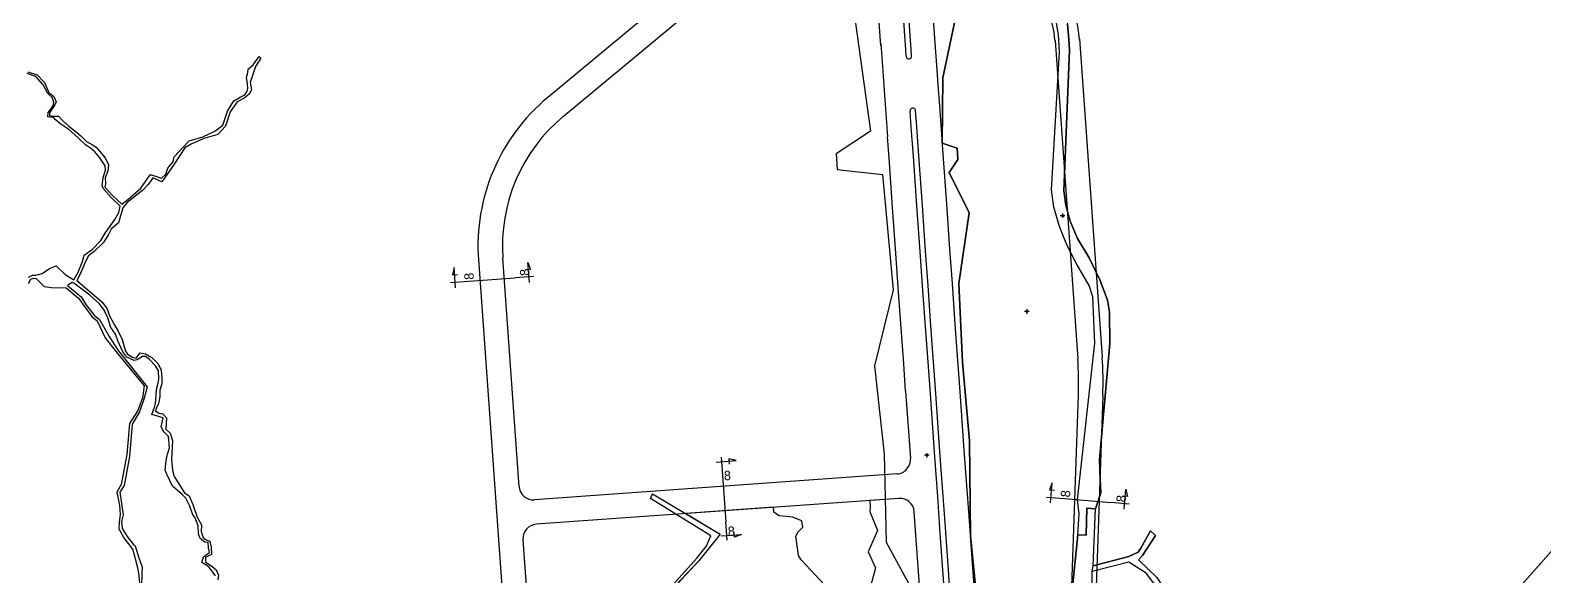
# Model space of a CAD drawing. Extents: x 548357 to 553331, y 1835329 to 1842351.
# Drawn here: x 550972 to 551808, y 1839657 to 1839958 of the extents above; entities that cross this region are included whole.
import ezdxf

# ---------------------------------------------------------------- set-up
doc = ezdxf.new("R2010")
doc.units = 0
for name, color, linetype in [('Level 1', 7, 'Continuous'), ('Level 10', 7, 'Continuous'), ('Level 11', 7, 'Continuous'), ('Level 2', 7, 'Continuous'), ('Level 30', 7, 'Continuous'), ('Level 31', 7, 'Continuous')]:
    doc.layers.add(name, color=color, linetype=linetype)

msp = doc.modelspace()

# ---------------------------------------------------------------- linework, layer by layer
at = {"layer": 'Level 1'}
for points in [[(551206.41, 1839826.77), (551205.48, 1839822.71), (551208.31, 1839822.91)], [(551207.2, 1839815.66), (551206.41, 1839826.77)], [(551250.26, 1839821.78), (551240.17, 1839821.06)], [(551247.16, 1839829.68), (551248.66, 1839825.8), (551245.83, 1839825.6)], [(551247.96, 1839818.57), (551247.16, 1839829.68)], [(551204.46, 1839818.51), (551214.56, 1839819.23)], [(551214.56, 1839819.23), (551240.17, 1839821.06)], [(551353.93, 1839722.14), (551354.65, 1839712.04)], [(551362.19, 1839720.19), (551358.13, 1839721.12), (551358.34, 1839718.29)], [(551351.08, 1839719.4), (551362.19, 1839720.19)], [(551354.65, 1839712.04), (551356.48, 1839686.43)], [(551536.83, 1839707.93), (551535.28, 1839704.07), (551538.1, 1839703.82)], [(551535.87, 1839696.83), (551536.83, 1839707.93)], [(551577.54, 1839704.39), (551578.4, 1839700.32), (551575.58, 1839700.56)], [(551576.57, 1839693.29), (551577.54, 1839704.39)], [(551533.61, 1839700.08), (551543.69, 1839699.2)], [(551543.69, 1839699.2), (551569.27, 1839696.98)], [(551579.36, 1839696.1), (551569.27, 1839696.98)], [(551353.99, 1839678.64), (551365.1, 1839679.43)], [(551357.2, 1839676.33), (551356.48, 1839686.43)], [(551365.1, 1839679.43), (551361.22, 1839677.94), (551361.02, 1839680.77)]]:
    msp.add_lwpolyline(points, dxfattribs=at)
at = {"layer": 'Level 10'}
for p, q in [((551559.44, 1839662.09), (551560.66, 1839693.61)), ((551558.96, 1839658.89), (551559.44, 1839662.09))]:
    msp.add_line(p, q, dxfattribs=at)
for points in [[(551416.64, 1840074.89), (551424.17, 1840026.23), (551434.21, 1839998.79), (551424.62, 1839987.08), (551436.5, 1839902.05), (551417.51, 1839889.51), (551418.07, 1839881.03), (551443.01, 1839878.23), (551448.98, 1839814.54), (551438.57, 1839772.51), (551443.94, 1839723.78), (551445.03, 1839675.24), (551460.86, 1839645.99), (551461.53, 1839640.22)], [(551479.19, 1840031.88), (551491.72, 1840022.65), (551504.83, 1840012.79), (551525.28, 1839998.11), (551531.52, 1839992.14), (551535.84, 1839987.35), (551539.01, 1839981.64), (551542.04, 1839974.55), (551545.3, 1839961.14), (551546.05, 1839952.96), (551546.34, 1839946.93), (551543.19, 1839869.23), (551544.43, 1839861.3), (551546.75, 1839852.39), (551550.77, 1839842.78), (551557.21, 1839832.1), (551563.29, 1839819.68), (551567.32, 1839808.84), (551568.48, 1839802.21), (551568.74, 1839784.91), (551562.88, 1839720.86), (551563.27, 1839710.01), (551563.76, 1839702.35), (551560.66, 1839693.61)], [(551479.81, 1840023.44), (551480.74, 1840010.77), (551477.22, 1839978.92), (551483.27, 1839963.7), (551476.42, 1839931.55), (551476.11, 1839895.58), (551484.22, 1839892.81), (551484.63, 1839886.48), (551479.83, 1839879.33), (551490.86, 1839857.05), (551485.3, 1839817.97), (551487.21, 1839774.56), (551491.07, 1839731.13), (551491.72, 1839678.58), (551497.14, 1839623.41)], [(551551.03, 1839679.17), (551551.78, 1839690.78), (551550.76, 1839698.68), (551560.45, 1839784.99), (551559.28, 1839810.57), (551557.22, 1839816.96), (551550.03, 1839829.23), (551544.88, 1839839.29), (551540.9, 1839849.44), (551537.7, 1839860.21), (551536.48, 1839869.75), (551540.82, 1839945.93), (551540.38, 1839955.25), (551538.81, 1839963.99), (551536.79, 1839970.12), (551532.43, 1839978.75), (551527.81, 1839986.2), (551521.78, 1839991.93), (551515.92, 1839996.51), (551479.81, 1840023.44)], [(551594.64, 1839655.66), (551584.56, 1839665.36), (551586.63, 1839667.74), (551593.88, 1839678.86), (551591.03, 1839681.43), (551585.78, 1839671.88), (551584.25, 1839669.57), (551579.17, 1839667.27), (551559.44, 1839662.09), (551560.66, 1839693.61), (551563.76, 1839702.35), (551563.27, 1839710.01), (551562.88, 1839720.86), (551568.74, 1839784.91), (551568.48, 1839802.21), (551567.32, 1839808.84), (551563.29, 1839819.68), (551557.21, 1839832.1), (551550.77, 1839842.78), (551546.75, 1839852.39), (551544.43, 1839861.3), (551543.19, 1839869.23), (551546.34, 1839946.93), (551546.05, 1839952.96), (551545.3, 1839961.14)], [(551324.07, 1839648.01), (551340.43, 1839666.41), (551345.61, 1839672.71), (551348.13, 1839678.73), (551314.82, 1839699.19), (551315.99, 1839701.89), (551353.29, 1839679.65), (551341.58, 1839664.79), (551329.26, 1839651.81)], [(551551.03, 1839679.17), (551555.56, 1839678.99), (551555.99, 1839693.97), (551560.66, 1839693.61)], [(551559.44, 1839662.09), (551579.17, 1839667.27), (551584.25, 1839669.57), (551585.78, 1839671.88), (551591.03, 1839681.43), (551593.88, 1839678.86), (551586.63, 1839667.74), (551584.56, 1839665.36), (551594.64, 1839655.66), (551602.13, 1839644), (551618.63, 1839619.43), (551619.09, 1839619.69), (551623.31, 1839608.05), (551634.43, 1839607.03), (551637.54, 1839606.83), (551646.06, 1839603.96), (551643.54, 1839598.36), (551631.99, 1839602.72), (551606.38, 1839603.99), (551601.81, 1839604.62), (551592.11, 1839606.48), (551558.17, 1839610.63)], [(551545.61, 1839581.62), (551548.03, 1839597.77), (551548.78, 1839604.47), (551548.95, 1839611.41), (551547.53, 1839645.03), (551551.03, 1839679.17)], [(551558.25, 1839614.11), (551595.82, 1839609.35), (551609.39, 1839608.11), (551620.82, 1839607.94), (551620.92, 1839610.43), (551619.58, 1839614.81), (551617.16, 1839618.46), (551607.09, 1839633.9), (551599.31, 1839644.22), (551588.7, 1839657.95), (551579.17, 1839664.2), (551558.96, 1839658.89)], [(551558.25, 1839614.11), (551558.22, 1839635.11), (551558.83, 1839652.04), (551558.96, 1839658.89)]]:
    msp.add_lwpolyline(points, dxfattribs=at)
at = {"layer": 'Level 11'}
for p, q in [((551541.91, 1839855.44), (551541.29, 1839855.44)), ((551542.54, 1839856.07), (551541.91, 1839855.44)), ((551541.91, 1839855.44), (551542.54, 1839854.81)), ((551542.54, 1839856.69), (551542.54, 1839856.07)), ((551543.17, 1839855.44), (551542.54, 1839856.07)), ((551542.54, 1839854.81), (551543.17, 1839855.44)), ((551543.79, 1839855.44), (551543.17, 1839855.44)), ((551542.54, 1839854.81), (551542.54, 1839854.19)), ((551522.19, 1839802.53), (551521.56, 1839802.53)), ((551522.81, 1839803.15), (551522.19, 1839802.53)), ((551522.19, 1839802.53), (551522.81, 1839801.91)), ((551522.81, 1839803.78), (551522.81, 1839803.15)), ((551523.44, 1839802.53), (551522.81, 1839803.15)), ((551522.81, 1839801.91), (551523.44, 1839802.53)), ((551522.81, 1839801.91), (551522.81, 1839801.28)), ((551524.06, 1839802.53), (551523.44, 1839802.53)), ((551466.94, 1839723.13), (551466.31, 1839723.13)), ((551467.56, 1839723.75), (551466.94, 1839723.13)), ((551466.94, 1839723.13), (551467.56, 1839722.51)), ((551467.56, 1839724.38), (551467.56, 1839723.75)), ((551468.19, 1839723.13), (551467.56, 1839723.75)), ((551467.56, 1839722.51), (551468.19, 1839723.13)), ((551467.56, 1839722.51), (551467.56, 1839721.88)), ((551468.81, 1839723.13), (551468.19, 1839723.13))]:
    msp.add_line(p, q, dxfattribs=at)
for centre in [(551542.54, 1839855.44), (551522.81, 1839802.53), (551467.56, 1839723.13)]:
    msp.add_circle(centre, 0.15, dxfattribs=at)
at = {"layer": 'Level 2'}
for p, q in [((551479.83, 1839879.33), (551484.63, 1839886.48)), ((551490.86, 1839857.05), (551479.83, 1839879.33)), ((551485.3, 1839817.97), (551490.86, 1839857.05)), ((551487.21, 1839774.56), (551485.3, 1839817.97))]:
    msp.add_line(p, q, dxfattribs=at)
for points in [[(551424.62, 1839987.08), (551436.5, 1839902.05), (551417.51, 1839889.51), (551418.07, 1839881.03), (551443.01, 1839878.23), (551448.98, 1839814.54), (551438.57, 1839772.51), (551443.94, 1839723.78), (551445.03, 1839675.24), (551460.86, 1839645.99), (551461.53, 1839640.22), (551461.83, 1839637.64), (551466.21, 1839599.93), (551466.5, 1839597.46), (551467.13, 1839592.05), (551468.92, 1839559.4), (551465.88, 1839539.69), (551465.77, 1839538.97)], [(551484.63, 1839886.48), (551484.22, 1839892.81), (551476.11, 1839895.58), (551476.42, 1839931.55), (551483.27, 1839963.7), (551477.22, 1839978.92)], [(551497.14, 1839623.41), (551491.72, 1839678.58), (551491.07, 1839731.13), (551487.21, 1839774.56)], [(551558.83, 1839652.04), (551558.96, 1839658.89), (551559.44, 1839662.09), (551560.66, 1839693.61), (551555.99, 1839693.97), (551555.56, 1839678.99), (551551.03, 1839679.17), (551547.53, 1839645.03)]]:
    msp.add_lwpolyline(points, dxfattribs=at)
at = {"layer": 'Level 30'}
for points in [[(551402, 1840040.17), (551258.11, 1839920.73)], [(551266.74, 1839910.34), (551410.62, 1840029.78)], [(551442.22, 1839949.3), (551440.35, 1839975.51)], [(551455.92, 1839946.95), (551454.42, 1839968.03)], [(551458.92, 1839947.16), (551457.41, 1839968.25)], [(551472.38, 1839948.12), (551470.87, 1839969.21)], [(551442.14, 1839950.47), (551445.82, 1839898.96)], [(551456.17, 1839943.44), (551455.92, 1839946.95)], [(551459.17, 1839943.66), (551458.92, 1839947.16)], [(551473.06, 1839938.65), (551472.38, 1839948.12)], [(551538.37, 1839952.21), (551550.94, 1839776.36)], [(551551.83, 1839953.17), (551564.4, 1839777.32)], [(551473.84, 1839927.77), (551473.06, 1839938.65)], [(551474.69, 1839915.87), (551473.84, 1839927.77)], [(551461.96, 1839904.57), (551461.33, 1839913.45)], [(551475.43, 1839905.53), (551474.69, 1839915.87)], [(551458.97, 1839904.35), (551458.33, 1839913.23)], [(551476.57, 1839889.47), (551475.43, 1839905.53)], [(551446.65, 1839887.33), (551445.82, 1839898.96)], [(551460.12, 1839888.3), (551458.97, 1839904.35)], [(551463.11, 1839888.51), (551461.96, 1839904.57)], [(551465.07, 1839861.12), (551463.11, 1839888.51)], [(551478.53, 1839862.08), (551476.57, 1839889.47)], [(551448.61, 1839859.94), (551446.65, 1839887.33)], [(551462.07, 1839860.91), (551460.12, 1839888.3)], [(551450.41, 1839834.77), (551448.61, 1839859.94)], [(551463.87, 1839835.73), (551462.07, 1839860.91)], [(551466.86, 1839835.94), (551465.07, 1839861.12)], [(551480.33, 1839836.9), (551478.53, 1839862.08)], [(551219.82, 1839830.98), (551245.77, 1839467.88)], [(551242.29, 1839705.93), (551233.29, 1839831.94)], [(551451.76, 1839815.81), (551450.41, 1839834.77)], [(551465.23, 1839816.77), (551463.87, 1839835.73)], [(551468.22, 1839816.98), (551466.86, 1839835.94)], [(551481.68, 1839817.94), (551480.33, 1839836.9)], [(551453.36, 1839793.36), (551451.76, 1839815.81)], [(551466.83, 1839794.32), (551465.23, 1839816.77)], [(551469.82, 1839794.54), (551468.22, 1839816.98)], [(551483.29, 1839795.5), (551481.68, 1839817.94)], [(551454.78, 1839773.61), (551453.36, 1839793.36)], [(551468.24, 1839774.58), (551466.83, 1839794.32)], [(551471.23, 1839774.79), (551469.82, 1839794.54)], [(551484.7, 1839775.75), (551483.29, 1839795.5)], [(551455.85, 1839758.62), (551454.78, 1839773.61)], [(551469.31, 1839759.58), (551468.24, 1839774.58)], [(551472.3, 1839759.8), (551471.23, 1839774.79)], [(551485.77, 1839760.76), (551484.7, 1839775.75)], [(551455.85, 1839758.62), (551458.51, 1839721.38)], [(551470.44, 1839743.81), (551469.31, 1839759.58)], [(551473.43, 1839744.03), (551472.3, 1839759.8)], [(551486.9, 1839744.99), (551485.77, 1839760.76)], [(551545.98, 1839603.26), (551551.3, 1839756.58)], [(551564.79, 1839756.12), (551559.47, 1839603)], [(551471.62, 1839727.36), (551470.44, 1839743.81)], [(551474.61, 1839727.57), (551473.43, 1839744.03)], [(551488.07, 1839728.53), (551486.9, 1839744.99)], [(551472.67, 1839712.54), (551471.62, 1839727.36)], [(551475.67, 1839712.76), (551474.61, 1839727.57)], [(551489.13, 1839713.72), (551488.07, 1839728.53)], [(551451.1, 1839712.83), (551250.84, 1839698.52)], [(551474.04, 1839714.47), (551474.04, 1839714.47)], [(551476.53, 1839700.64), (551475.67, 1839712.76)], [(551490, 1839701.6), (551489.13, 1839713.72)], [(551855.98, 1839719.06), (551758.87, 1839609.37)], [(551854.88, 1839717.82), (551758.87, 1839609.37)], [(551473.54, 1839700.42), (551472.67, 1839712.54)], [(551452.06, 1839699.36), (551251.81, 1839685.05)], [(551452.06, 1839699.36), (551436.03, 1839698.22), (551436.2, 1839694.72), (551435.97, 1839692.15), (551440.33, 1839681.56), (551435.19, 1839669.85), (551439.17, 1839660.96), (551434.42, 1839643.06)], [(551474.59, 1839685.7), (551473.54, 1839700.42)], [(551475, 1839701), (551475, 1839701)], [(551477.59, 1839685.92), (551476.53, 1839700.64)], [(551491.05, 1839686.88), (551490, 1839701.6)], [(551410.81, 1839651.73), (551398.07, 1839665.37), (551396.69, 1839667.84), (551395.21, 1839678.42), (551396.4, 1839680.92), (551399.13, 1839683.51), (551398.47, 1839686.94), (551393.26, 1839689.05), (551386, 1839689.78), (551382.99, 1839691.75), (551382.77, 1839694.41), (551334.34, 1839690.95), (551353.29, 1839679.65), (551341.58, 1839664.79), (551325.17, 1839647.25)], [(551461.71, 1839676.62), (551460.61, 1839691.95)], [(551464.87, 1839632.34), (551463.87, 1839646.32), (551462.98, 1839658.88), (551461.71, 1839676.62), (551460.61, 1839691.95)], [(551475.17, 1839677.58), (551474.59, 1839685.7)], [(551478.17, 1839677.8), (551477.59, 1839685.92)], [(551491.63, 1839678.76), (551491.05, 1839686.88)], [(551244.4, 1839676.5), (551257.71, 1839490.14)], [(551462.98, 1839658.88), (551461.71, 1839676.62)], [(551476.44, 1839659.84), (551475.17, 1839677.58)], [(551479.43, 1839660.05), (551478.17, 1839677.8)], [(551492.9, 1839661.01), (551491.63, 1839678.76)], [(551463.87, 1839646.32), (551462.98, 1839658.88)], [(551477.34, 1839647.28), (551476.44, 1839659.84)], [(551480.33, 1839647.49), (551479.43, 1839660.05)], [(551493.8, 1839648.45), (551492.9, 1839661.01)]]:
    msp.add_lwpolyline(points, dxfattribs=at)
for centre, radius, start, end in [((551485.29, 1839947.94), 66.75, 4.0884, 46.85198), ((551485.29, 1839947.94), 53.25, 4.0884, 46.85198), ((551457.67, 1839943.55), 1.5, 184.0877, 4.0877), ((551326.3, 1839838.59), 106.75, 129.69776, 184.08767), ((551459.83, 1839913.34), 1.5, 4.0877, 184.0877), ((551326.3, 1839838.59), 93.25, 129.69776, 184.08767), ((551364.91, 1839763.06), 186.5, 358.01061, 4.0884), ((551364.91, 1839763.06), 200, 358.01061, 4.0884), ((551450.53, 1839720.81), 8, 274.08767, 4.09341), ((551250.27, 1839706.5), 8, 184.08767, 274.08767), ((551452.63, 1839691.38), 8, 4.0877, 94.08767), ((551452.63, 1839691.38), 8, 4.0877, 94.08767), ((551252.38, 1839677.07), 8, 94.08767, 184.08767)]:
    msp.add_arc(centre, radius, start, end, dxfattribs=at)
at = {"layer": 'Level 31'}
for points in [[(551039.19, 1839877.92), (551044.82, 1839876.13), (551047.05, 1839878.43), (551048.28, 1839881.75), (551051.14, 1839885.1), (551051.64, 1839887.94), (551056.58, 1839893.02), (551059.96, 1839896.81), (551067.5, 1839899.07), (551074.23, 1839902.07), (551078.55, 1839905.43), (551081.2, 1839913.2), (551084.77, 1839918.82), (551088.24, 1839920.88), (551090.83, 1839922.2), (551092.06, 1839924.2), (551092.48, 1839925.62), (551092.26, 1839928.27), (551091.63, 1839931.81), (551092.34, 1839934.56), (551092.6, 1839936.28), (551095.46, 1839938.82), (551098.6, 1839943.41), (551099.59, 1839942.41), (551096.73, 1839937.76), (551093.67, 1839929), (551094.37, 1839925.01), (551093.21, 1839922.52), (551090.47, 1839920.25), (551086.59, 1839918.33), (551082.71, 1839912.81), (551080.18, 1839904.9), (551075.94, 1839900.34), (551068.16, 1839898.05), (551061.2, 1839894.98), (551057.66, 1839892.93), (551051.67, 1839883.82), (551047.49, 1839877.87), (551044.94, 1839874.07), (551040, 1839876.42), (551037.47, 1839872.78), (551034.45, 1839869.59), (551025.74, 1839862.8), (551023.35, 1839859.75), (551020.89, 1839851.49), (551016.98, 1839848.06), (551015.41, 1839844.97), (551012.67, 1839840.55), (551007.46, 1839835.61), (551004.36, 1839833.36), (551002.58, 1839829.75), (550999.91, 1839823.55), (550997.95, 1839819.7), (551006.46, 1839812.55), (551008.98, 1839810.19), (551011.68, 1839807.91), (551014.46, 1839804.31), (551016.25, 1839799.74), (551018.89, 1839794.86), (551020.92, 1839791.33), (551022.92, 1839787.14), (551024.83, 1839780.69), (551026.03, 1839778.9), (551028.8, 1839777.33), (551030.68, 1839776.74), (551032.93, 1839779.69), (551035.96, 1839779.22), (551039.42, 1839777.16), (551042.89, 1839773.59), (551044.57, 1839770.2), (551044.9, 1839765.13), (551044.84, 1839762.56), (551043.78, 1839759.02), (551043.74, 1839755.6), (551043.11, 1839751.8), (551042.06, 1839749.4), (551041.5, 1839747.66), (551043.24, 1839746.44), (551045.46, 1839746.01), (551047.5, 1839743.87), (551047.16, 1839737.58), (551049.61, 1839735.33), (551050.74, 1839731.05), (551050.33, 1839721.04), (551050.86, 1839714.96), (551051.7, 1839711.37), (551057.48, 1839702.45), (551060.1, 1839700.75), (551062.04, 1839695.98), (551064.45, 1839688.88), (551066.78, 1839684.79), (551066.7, 1839681.05), (551067.71, 1839677.79), (551069.44, 1839676.49), (551071.35, 1839675.76), (551072.26, 1839672.12), (551072.33, 1839668.3), (551068.95, 1839666.61), (551069.01, 1839664.13), (551071.73, 1839662.47), (551074.85, 1839659.96)], [(551002.9, 1839894.34), (550998.72, 1839898.36), (550993.46, 1839902.99), (550989.07, 1839906), (550985.98, 1839908.47), (550984.98, 1839909.65), (550982.96, 1839909.86), (550981.88, 1839910), (550982.19, 1839912.51), (550983.52, 1839914.26), (550984.98, 1839916.86), (550985.24, 1839918.13), (550984.38, 1839920.62), (550981.87, 1839922.83), (550979.33, 1839927.7), (550975.28, 1839932.26), (550970.43, 1839933.95)], [(550970.94, 1839934.96), (550976.05, 1839933.29), (550980.06, 1839928.93), (550982.47, 1839923.41), (550985.27, 1839921.25), (550986.53, 1839918.37), (550985.89, 1839916.59), (550982.77, 1839912.17), (550982.89, 1839910.72), (550984.61, 1839910.48), (550987.74, 1839910.34), (550990.28, 1839907.76), (550993.55, 1839904.91), (550997.77, 1839901.55), (551000.24, 1839899.48), (551003.34, 1839896.37), (551006.67, 1839894.62), (551008.66, 1839893.27), (551013.58, 1839887.34), (551015.53, 1839883.48), (551015.07, 1839880.18), (551013.52, 1839876.41), (551013.85, 1839873), (551013.36, 1839871.13), (551017.82, 1839866.42), (551022.79, 1839861.76), (551026.09, 1839864.42), (551033.29, 1839870.72), (551038.46, 1839877.97), (551039.19, 1839877.92)], [(550971.25, 1839821.56), (550973.53, 1839822.65), (550975.39, 1839822.68), (550978.82, 1839823.54), (550982.93, 1839826.19), (550986.57, 1839827.77), (550991.47, 1839823.04), (550996.23, 1839820.06), (550998.75, 1839824.29), (551001.03, 1839830.09), (551001.96, 1839833.56), (551006.56, 1839836.93), (551011.25, 1839841.72), (551013.64, 1839845.74), (551015.92, 1839849.1), (551018.99, 1839853.31), (551021.07, 1839857.24), (551021.94, 1839860.7), (551016.96, 1839865.48), (551012.76, 1839870.2), (551012.01, 1839871.98), (551012.47, 1839876.47), (551013.71, 1839880.55), (551013.54, 1839882.93), (551010.64, 1839887.45), (551007.87, 1839890.77), (551005.32, 1839892.97), (551002.9, 1839894.34)], [(550971.21, 1839817.94), (550972.6, 1839820.37), (550973.9, 1839821.03), (550975.45, 1839820.72), (550980, 1839816.33), (550983.9, 1839815.83), (550992.05, 1839815.56), (550998.92, 1839809.96), (551001.28, 1839806.54), (551006.24, 1839799.72), (551009.19, 1839797.34), (551013.68, 1839787.98), (551019.63, 1839780.2), (551035.16, 1839761.4), (551034.26, 1839754.81), (551031.6, 1839747.83), (551027.01, 1839740.68), (551025.53, 1839723.52), (551022.48, 1839706.92), (551019.99, 1839702.68), (551021.53, 1839695.38), (551021.89, 1839690.51), (551021.38, 1839686.25), (551021.11, 1839682.58), (551024.34, 1839676.92), (551027.13, 1839673.48), (551028.87, 1839670.83), (551030.41, 1839665.47), (551031.39, 1839661.15), (551032.01, 1839657.93), (551032.92, 1839649.42)], [(551067.88, 1839666.98), (551071.16, 1839669.36), (551070.66, 1839671.99), (551070.49, 1839674.96), (551068.72, 1839675.18), (551066.18, 1839677.18), (551065.14, 1839679.72), (551064.92, 1839684.11), (551063.13, 1839688.98), (551062.01, 1839690.32), (551060.46, 1839694.96), (551058.23, 1839699.54), (551056.1, 1839701.52), (551050.83, 1839706.1), (551047.6, 1839712.63), (551046.71, 1839714.85), (551047.32, 1839720.33), (551048.03, 1839723.73), (551049.11, 1839727.29), (551048.52, 1839733.54), (551045.94, 1839736.08), (551044.57, 1839738.84), (551045.69, 1839743.85), (551039.32, 1839745.62), (551040.99, 1839750.32), (551041.35, 1839751.65), (551041.83, 1839755.95), (551041.97, 1839759.49), (551042.86, 1839763.02), (551043.23, 1839765.38), (551043.16, 1839769.83), (551041.35, 1839772.54), (551038.19, 1839775.99), (551035.85, 1839777.73), (551034.15, 1839777.69), (551031.25, 1839775.89), (551029.58, 1839775.48), (551025.58, 1839777.39), (551023.31, 1839780.22), (551020.57, 1839786.32), (551019.4, 1839789.95), (551016.83, 1839793.67), (551015.08, 1839799.08), (551013.07, 1839803.26), (551010.55, 1839806.73), (551005.08, 1839811.52), (550996.37, 1839818.24), (550995.39, 1839818.54), (550992.85, 1839816.93)], [(550992.85, 1839816.93), (551000.34, 1839810.65), (551002.85, 1839806.44), (551007.55, 1839800.57), (551010.52, 1839798.08), (551015.8, 1839788.7), (551020.87, 1839781.03), (551036.73, 1839761.01), (551035.18, 1839754.71), (551032.61, 1839747.18), (551028.52, 1839740.26), (551027.1, 1839722.38), (551024.05, 1839706.38), (551021.8, 1839702.7), (551023.47, 1839690.19), (551022.7, 1839686.62), (551023.06, 1839682.72), (551025.78, 1839678.3), (551029.17, 1839673.97), (551030.19, 1839673.12), (551032.45, 1839665.91), (551034.02, 1839661.52), (551033.84, 1839657.81), (551033.73, 1839651.22)], [(551074.53, 1839656.54), (551073.13, 1839658.55), (551070.79, 1839661.56), (551066.95, 1839663.86), (551067.88, 1839666.98)], [(551074.85, 1839659.96), (551076.2, 1839656.92), (551075.78, 1839654.34)]]:
    msp.add_lwpolyline(points, dxfattribs=at)

# ---------------------------------------------------------------- texts
at = {"layer": 'Level 1'}
for rotation, p in [(94.08767, (551217.37, 1839820.22)), (94.08767, (551248.14, 1839822.41)), (4.08767, (551355.64, 1839709.23)), (85.03214, (551546.62, 1839699.74)), (85.03214, (551577.35, 1839697.06)), (4.08767, (551357.83, 1839678.46))]:
    msp.add_text('8', height=5.21, rotation=rotation, dxfattribs=at).set_placement(p)

doc.saveas('drawing.dxf')
